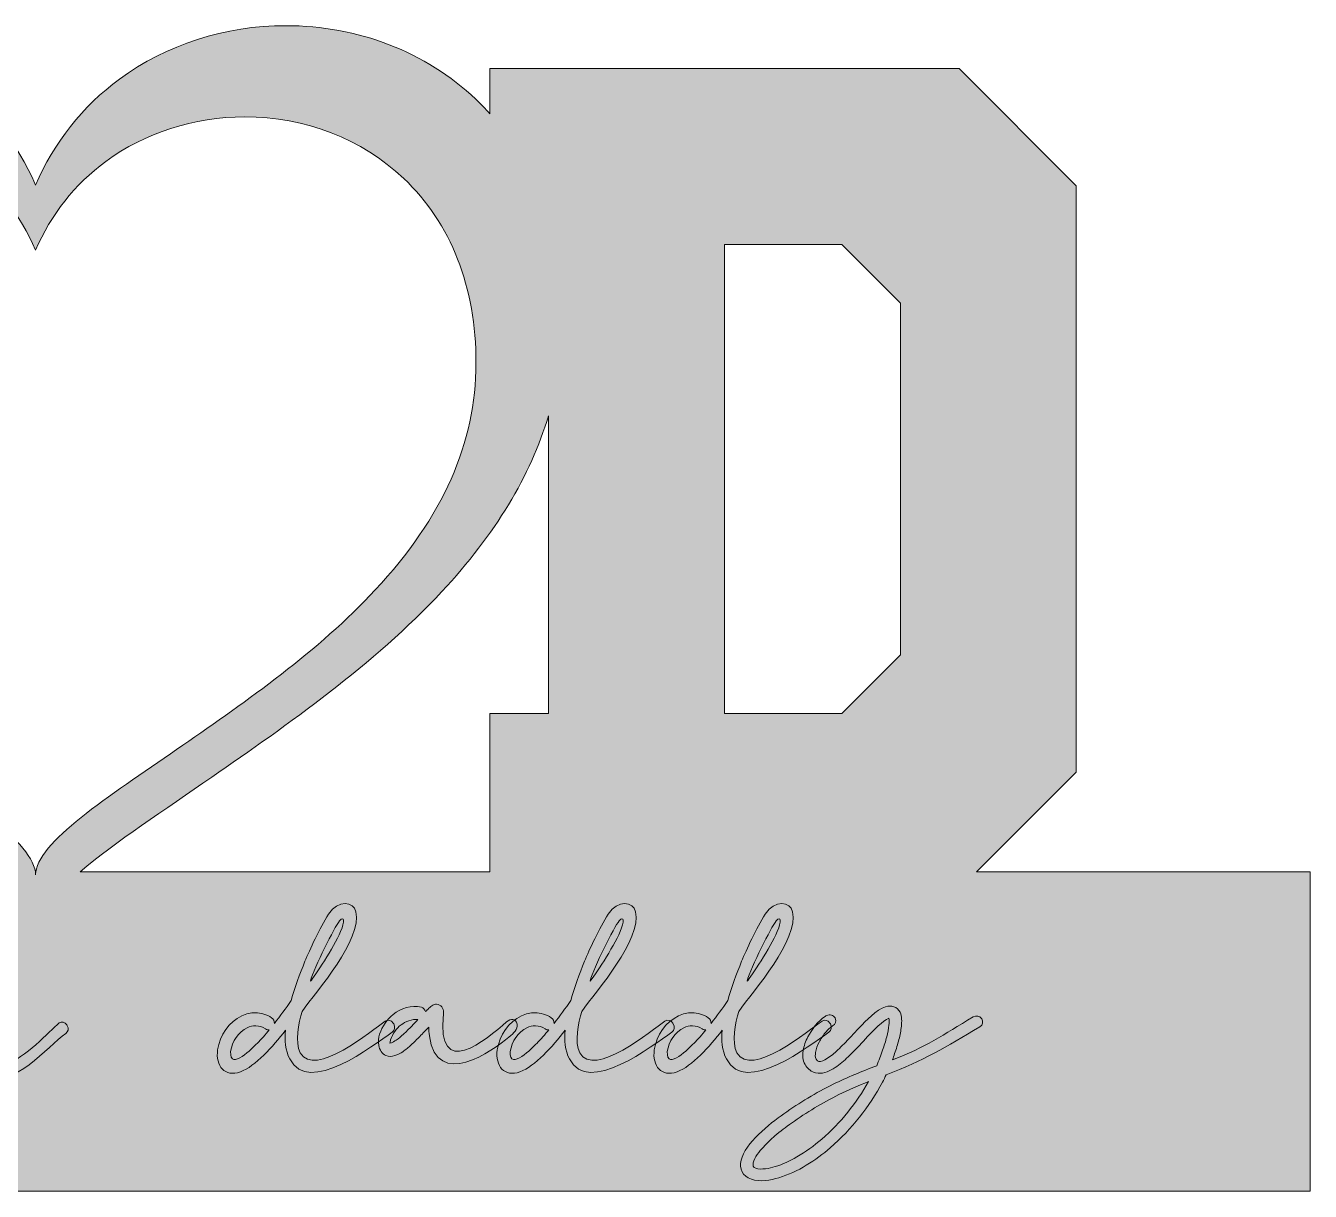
# Model space of a CAD drawing. Extents: x 11 to 989, y -722 to -278.
# Drawn here: x 500 to 989, y -721.8 to -278.2 of the extents above; entities that cross this region are included whole.
import ezdxf

# ---------------------------------------------------------------- set-up
doc = ezdxf.new("R2010")
doc.units = 0
doc.header["$MEASUREMENT"] = 0
doc.layers.add('Layer 1', color=7, linetype='Continuous', lineweight=0)

# ---------------------------------------------------------------- blocks, each defined once
blk = doc.blocks.new('Block_1')
at = {"layer": 'Layer 1', "true_color": 0x8e251d, "transparency": 33554687}
h = blk.add_hatch(color=24, dxfattribs=at)
h.dxf.hatch_style = 2
edge = h.paths.add_edge_path()
edge.add_spline(control_points=[(608.37, -641.87), (609.92, -640.1), (617.23, -629.14), (619.86, -622.94), (621.53, -619.03), (621.28, -616.79), (619.47, -618.9), (617.53, -621.18), (609.88, -636.58), (608.37, -641.87)], knot_values=[0, 0, 0, 0, 1, 1, 1, 2, 2, 2, 3, 3, 3, 3], degree=3, periodic=0)
edge = h.paths.add_edge_path()
edge.add_spline(control_points=[(592.72, -660.36), (592.24, -660.45), (591.73, -660.32), (591.3, -660.02), (590.14, -659.29), (588.93, -658.86), (587.6, -658.81), (586.44, -658.81), (585.36, -659.12), (584.33, -659.63), (580.97, -661.18), (578.57, -664.75), (578.01, -668.66), (577.58, -676.49), (586.74, -666.9), (588.07, -665.53), (589.71, -663.89), (591.25, -662.17), (592.72, -660.36)], knot_values=[0, 0, 0, 0, 1, 1, 1, 2, 2, 2, 3, 3, 3, 4, 4, 4, 5, 5, 5, 6, 6, 6, 6], degree=3, periodic=0)
edge = h.paths.add_edge_path()
edge.add_spline(control_points=[(601.02, -649.27), (602.44, -644.1), (604.29, -639.12), (606.31, -634.26), (608.07, -630.04), (611.86, -621.65), (615.3, -616.32), (618.95, -610.64), (624.85, -611.59), (625.71, -615.42), (628.12, -626.21), (610.91, -645.31), (605.19, -653.35), (603.99, -657.7), (602.35, -665.05), (604.5, -669.14), (609.79, -679.03), (632.03, -660.41), (636.89, -657.05), (637.84, -656.41), (639.21, -656.71), (639.86, -657.78), (639.86, -657.78), (640.07, -658.13), (640.07, -658.13), (640.76, -659.2), (640.5, -660.62), (639.51, -661.27), (632.07, -666.43), (607.64, -685.61), (600.5, -671.46), (598.78, -668.23), (598.57, -664.19), (598.87, -660.54), (594.05, -666.77), (587.43, -674.26), (581.71, -676.36), (575.81, -678.51), (572.2, -674.17), (573.06, -667.98), (573.83, -662.47), (577.58, -657.27), (582.26, -655.03), (583.9, -654.3), (585.62, -653.83), (587.38, -653.87), (589.62, -653.87), (591.68, -654.56), (593.62, -655.8), (594.31, -656.28), (594.7, -657.09), (594.7, -657.91), (596.89, -655.12), (599, -652.19), (601.02, -649.27)], knot_values=[0, 0, 0, 0, 1, 1, 1, 2, 2, 2, 3, 3, 3, 4, 4, 4, 5, 5, 5, 6, 6, 6, 7, 7, 7, 8, 8, 8, 9, 9, 9, 10, 10, 10, 11, 11, 11, 12, 12, 12, 13, 13, 13, 14, 14, 14, 15, 15, 15, 16, 16, 16, 17, 17, 17, 18, 18, 18, 18], degree=3, periodic=0)
h = blk.add_hatch(color=24, dxfattribs=at)
h.dxf.hatch_style = 2
edge = h.paths.add_edge_path()
edge.add_spline(control_points=[(714.81, -641.87), (716.36, -640.1), (723.67, -629.14), (726.29, -622.94), (727.97, -619.03), (727.71, -616.79), (725.91, -618.9), (723.97, -621.18), (716.31, -636.58), (714.81, -641.87)], knot_values=[0, 0, 0, 0, 1, 1, 1, 2, 2, 2, 3, 3, 3, 3], degree=3, periodic=0)
edge = h.paths.add_edge_path()
edge.add_spline(control_points=[(699.15, -660.36), (698.68, -660.45), (698.16, -660.32), (697.73, -660.02), (696.57, -659.29), (695.37, -658.86), (694.03, -658.81), (692.87, -658.81), (691.8, -659.12), (690.76, -659.63), (687.41, -661.18), (685, -664.75), (684.44, -668.66), (684.01, -676.49), (693.17, -666.9), (694.51, -665.53), (696.14, -663.89), (697.69, -662.17), (699.15, -660.36)], knot_values=[0, 0, 0, 0, 1, 1, 1, 2, 2, 2, 3, 3, 3, 4, 4, 4, 5, 5, 5, 6, 6, 6, 6], degree=3, periodic=0)
edge = h.paths.add_edge_path()
edge.add_spline(control_points=[(707.45, -649.27), (708.87, -644.1), (710.72, -639.12), (712.74, -634.26), (714.51, -630.04), (718.29, -621.65), (721.73, -616.32), (725.39, -610.64), (731.28, -611.59), (732.14, -615.42), (734.55, -626.21), (717.35, -645.31), (711.63, -653.35), (710.42, -657.7), (708.79, -665.05), (710.94, -669.14), (716.23, -679.03), (738.46, -660.41), (743.32, -657.05), (744.27, -656.41), (745.65, -656.71), (746.29, -657.78), (746.29, -657.78), (746.51, -658.13), (746.51, -658.13), (747.2, -659.2), (746.94, -660.62), (745.95, -661.27), (738.51, -666.43), (714.08, -685.61), (706.94, -671.46), (705.22, -668.23), (705, -664.19), (705.3, -660.54), (700.49, -666.77), (693.86, -674.26), (688.14, -676.36), (682.25, -678.51), (678.63, -674.17), (679.5, -667.98), (680.27, -662.47), (684.01, -657.27), (688.7, -655.03), (690.33, -654.3), (692.05, -653.83), (693.82, -653.87), (696.05, -653.87), (698.12, -654.56), (700.05, -655.8), (700.74, -656.28), (701.13, -657.09), (701.13, -657.91), (703.32, -655.12), (705.43, -652.19), (707.45, -649.27)], knot_values=[0, 0, 0, 0, 1, 1, 1, 2, 2, 2, 3, 3, 3, 4, 4, 4, 5, 5, 5, 6, 6, 6, 7, 7, 7, 8, 8, 8, 9, 9, 9, 10, 10, 10, 11, 11, 11, 12, 12, 12, 13, 13, 13, 14, 14, 14, 15, 15, 15, 16, 16, 16, 17, 17, 17, 18, 18, 18, 18], degree=3, periodic=0)
h = blk.add_hatch(color=24, dxfattribs=at)
h.dxf.hatch_style = 2
edge = h.paths.add_edge_path()
edge.add_spline(control_points=[(774.58, -641.87), (776.13, -640.1), (783.44, -629.14), (786.07, -622.94), (787.74, -619.03), (787.49, -616.79), (785.68, -618.9), (783.74, -621.18), (776.09, -636.58), (774.58, -641.87)], knot_values=[0, 0, 0, 0, 1, 1, 1, 2, 2, 2, 3, 3, 3, 3], degree=3, periodic=0)
edge = h.paths.add_edge_path()
edge.add_spline(control_points=[(758.93, -660.36), (758.45, -660.45), (757.94, -660.32), (757.51, -660.02), (756.35, -659.29), (755.14, -658.86), (753.81, -658.81), (752.65, -658.81), (751.57, -659.12), (750.54, -659.63), (747.18, -661.18), (744.78, -664.75), (744.22, -668.66), (743.79, -676.49), (752.95, -666.9), (754.28, -665.53), (755.92, -663.89), (757.46, -662.17), (758.93, -660.36)], knot_values=[0, 0, 0, 0, 1, 1, 1, 2, 2, 2, 3, 3, 3, 4, 4, 4, 5, 5, 5, 6, 6, 6, 6], degree=3, periodic=0)
edge = h.paths.add_edge_path()
edge.add_spline(control_points=[(767.23, -649.27), (768.65, -644.1), (770.5, -639.12), (772.52, -634.26), (774.28, -630.04), (778.07, -621.65), (781.51, -616.32), (785.16, -610.64), (791.06, -611.59), (791.92, -615.42), (794.33, -626.21), (777.12, -645.31), (771.4, -653.35), (770.2, -657.7), (768.56, -665.05), (770.71, -669.14), (776, -679.03), (798.24, -660.41), (803.1, -657.05), (804.05, -656.41), (805.42, -656.71), (806.07, -657.78), (806.07, -657.78), (806.28, -658.13), (806.28, -658.13), (806.97, -659.2), (806.71, -660.62), (805.72, -661.27), (798.28, -666.43), (773.85, -685.61), (766.71, -671.46), (764.99, -668.23), (764.78, -664.19), (765.08, -660.54), (760.26, -666.77), (753.64, -674.26), (747.92, -676.36), (742.02, -678.51), (738.41, -674.17), (739.27, -667.98), (740.05, -662.47), (743.79, -657.27), (748.48, -655.03), (750.11, -654.3), (751.83, -653.83), (753.59, -653.87), (755.83, -653.87), (757.89, -654.56), (759.83, -655.8), (760.52, -656.28), (760.91, -657.09), (760.91, -657.91), (763.1, -655.12), (765.21, -652.19), (767.23, -649.27)], knot_values=[0, 0, 0, 0, 1, 1, 1, 2, 2, 2, 3, 3, 3, 4, 4, 4, 5, 5, 5, 6, 6, 6, 7, 7, 7, 8, 8, 8, 9, 9, 9, 10, 10, 10, 11, 11, 11, 12, 12, 12, 13, 13, 13, 14, 14, 14, 15, 15, 15, 16, 16, 16, 17, 17, 17, 18, 18, 18, 18], degree=3, periodic=0)
h = blk.add_hatch(color=24, dxfattribs=at)
h.dxf.hatch_style = 2
edge = h.paths.add_edge_path()
edge.add_spline(control_points=[(649.31, -656.49), (647.07, -656.19), (644.49, -657.22), (642.86, -658.51), (641.09, -659.85), (639.59, -661.83), (638.9, -664.15), (638.81, -664.49), (638.69, -665.01), (638.64, -665.48), (639.42, -665.31), (640.58, -664.62), (641.01, -664.32), (642, -663.68), (642.9, -662.9), (643.76, -662.08), (644.84, -661.09), (645.91, -660.06), (646.94, -658.99), (647.72, -658.17), (648.53, -657.35), (649.31, -656.49)], knot_values=[0, 0, 0, 0, 1, 1, 1, 2, 2, 2, 3, 3, 3, 4, 4, 4, 5, 5, 5, 6, 6, 6, 7, 7, 7, 7], degree=3, periodic=0)
edge = h.paths.add_edge_path()
edge.add_spline(control_points=[(653.44, -659.33), (652.28, -660.49), (651.16, -661.7), (650.04, -662.86), (648.96, -663.98), (647.85, -665.09), (646.69, -666.13), (645.7, -667.03), (644.66, -667.93), (643.55, -668.71), (641.78, -669.87), (639.33, -671.07), (637.14, -670.13), (635.63, -669.48), (634.69, -668.02), (634.38, -666.3), (634.13, -664.88), (634.34, -663.37), (634.73, -662.08), (635.63, -658.99), (637.57, -656.36), (639.85, -654.51), (642.69, -652.19), (646.9, -650.82), (650.6, -651.8), (651.33, -652.02), (651.93, -652.66), (652.19, -653.44), (652.62, -653.01), (653.05, -652.58), (653.48, -652.15), (654.38, -651.29), (655.5, -650.26), (656.96, -650.69), (658.73, -651.24), (659.12, -652.75), (659.03, -654.17), (656.32, -680.32), (675.2, -664.11), (683.07, -657.35), (684.54, -656.11), (686.6, -655.85), (687.03, -658.21), (687.42, -660.28), (685.78, -661.57), (683.93, -663.12), (677.83, -668.32), (656.53, -683.46), (653.65, -662.64), (653.48, -661.57), (653.4, -660.45), (653.44, -659.33)], knot_values=[0, 0, 0, 0, 1, 1, 1, 2, 2, 2, 3, 3, 3, 4, 4, 4, 5, 5, 5, 6, 6, 6, 7, 7, 7, 8, 8, 8, 9, 9, 9, 10, 10, 10, 11, 11, 11, 12, 12, 12, 13, 13, 13, 14, 14, 14, 15, 15, 15, 16, 16, 16, 17, 17, 17, 17], degree=3, periodic=0)
h = blk.add_hatch(color=24, dxfattribs=at)
h.dxf.hatch_style = 2
edge = h.paths.add_edge_path()
edge.add_spline(control_points=[(820.85, -680.07), (817.03, -681.59), (813.24, -683.24), (809.54, -685.05), (803.22, -688.18), (797.2, -691.79), (791.52, -695.84), (789.33, -697.41), (787.22, -699.01), (785.2, -700.74), (783.61, -702.1), (782.1, -703.51), (780.77, -704.99), (779.3, -706.56), (777.41, -708.93), (776.94, -710.97), (776.72, -711.98), (776.77, -712.7), (777.88, -713.06), (779.91, -713.78), (783.26, -713.06), (785.24, -712.46), (788.16, -711.58), (790.92, -710.25), (793.54, -708.77), (796.94, -706.8), (800.08, -704.51), (803, -701.98), (810.27, -695.76), (816.21, -688.18), (820.85, -680.07)], knot_values=[0, 0, 0, 0, 1, 1, 1, 2, 2, 2, 3, 3, 3, 4, 4, 4, 5, 5, 5, 6, 6, 6, 7, 7, 7, 8, 8, 8, 9, 9, 9, 10, 10, 10, 10], degree=3, periodic=0)
edge = h.paths.add_edge_path()
edge.add_spline(control_points=[(827.52, -677.5), (827.09, -678.42), (826.62, -679.39), (826.14, -680.31), (821.07, -689.54), (814.44, -698.21), (806.27, -705.28), (800.77, -709.97), (793.89, -714.51), (786.7, -716.67), (783.56, -717.64), (779.43, -718.36), (776.21, -717.24), (772.81, -716.07), (771.52, -713.22), (772.29, -710.01), (773.8, -703.55), (783.09, -696.2), (788.6, -692.31), (794.53, -688.1), (800.81, -684.32), (807.39, -681.07), (812.77, -678.46), (818.27, -676.18), (823.91, -674.05), (824.72, -672.08), (825.5, -670.12), (826.19, -668.11), (826.75, -666.42), (827.31, -664.7), (827.74, -663.01), (828.08, -661.53), (828.42, -660.04), (828.55, -658.56), (828.64, -657.95), (828.72, -656.71), (828.55, -655.95), (826.27, -656.83), (822.53, -660.76), (820.94, -662.41), (820.47, -662.93), (819.99, -663.45), (819.48, -663.97), (818.83, -664.7), (818.14, -665.42), (817.46, -666.18), (815.86, -667.87), (814.19, -669.59), (812.47, -671.2), (810.92, -672.64), (809.24, -674.09), (807.39, -675.17), (805.41, -676.38), (803.09, -677.3), (800.68, -676.74), (799.09, -676.38), (797.84, -675.37), (796.98, -674.09), (796.85, -673.93), (796.77, -673.77), (796.64, -673.61), (795.73, -672), (795.61, -670.12), (795.91, -668.31), (796.21, -666.5), (796.85, -664.74), (797.71, -663.09), (799.13, -660.4), (801.63, -656.91), (804.29, -655.26), (804.51, -655.14), (804.68, -655.06), (804.9, -654.94), (805.46, -654.66), (806.1, -654.62), (806.7, -654.78), (807.31, -654.94), (807.78, -655.34), (808.08, -655.87), (808.08, -655.87), (808.12, -655.95), (808.12, -655.95), (808.72, -656.99), (808.29, -658.31), (807.13, -658.88), (807.05, -658.92), (807, -658.96), (806.92, -659), (806.1, -659.52), (805.28, -660.36), (804.64, -661.08), (803.74, -662.17), (802.92, -663.37), (802.23, -664.62), (802.19, -664.74), (802.1, -664.9), (802.01, -665.02), (801.41, -666.26), (800.85, -667.59), (800.64, -668.95), (800.51, -669.75), (800.47, -670.8), (800.85, -671.52), (800.9, -671.56), (800.94, -671.64), (800.98, -671.68), (801.15, -671.96), (801.5, -672.32), (801.89, -672.44), (802.7, -672.64), (804.12, -671.84), (804.77, -671.44), (806.36, -670.52), (807.78, -669.27), (809.11, -668.03), (810.75, -666.5), (812.34, -664.86), (813.89, -663.21), (814.57, -662.49), (815.22, -661.77), (815.91, -661.08), (816.38, -660.52), (816.85, -660), (817.37, -659.48), (819.74, -656.95), (823.86, -652.7), (827.26, -651.61), (829.54, -650.89), (831.74, -651.57), (832.81, -653.7), (833.54, -655.26), (833.5, -657.31), (833.33, -659), (833.15, -660.68), (832.81, -662.37), (832.38, -664.01), (831.91, -665.86), (831.35, -667.67), (830.75, -669.43), (830.49, -670.24), (830.19, -671), (829.93, -671.8), (842.53, -667.06), (849.11, -662.29), (860.64, -655.43), (861.71, -654.78), (863.18, -655.06), (863.87, -656.11), (863.87, -656.11), (863.91, -656.19), (863.91, -656.19), (864.6, -657.19), (864.3, -658.56), (863.22, -659.2), (850.19, -666.94), (841.76, -672.12), (827.52, -677.5)], knot_values=[0, 0, 0, 0, 1, 1, 1, 2, 2, 2, 3, 3, 3, 4, 4, 4, 5, 5, 5, 6, 6, 6, 7, 7, 7, 8, 8, 8, 9, 9, 9, 10, 10, 10, 11, 11, 11, 12, 12, 12, 13, 13, 13, 14, 14, 14, 15, 15, 15, 16, 16, 16, 17, 17, 17, 18, 18, 18, 19, 19, 19, 20, 20, 20, 21, 21, 21, 22, 22, 22, 23, 23, 23, 24, 24, 24, 25, 25, 25, 26, 26, 26, 27, 27, 27, 28, 28, 28, 29, 29, 29, 30, 30, 30, 31, 31, 31, 32, 32, 32, 33, 33, 33, 34, 34, 34, 35, 35, 35, 36, 36, 36, 37, 37, 37, 38, 38, 38, 39, 39, 39, 40, 40, 40, 41, 41, 41, 42, 42, 42, 43, 43, 43, 44, 44, 44, 45, 45, 45, 46, 46, 46, 47, 47, 47, 48, 48, 48, 49, 49, 49, 50, 50, 50, 51, 51, 51, 52, 52, 52, 52], degree=3, periodic=0)
h = blk.add_hatch(color=24, dxfattribs=at)
h.dxf.hatch_style = 2
edge = h.paths.add_edge_path()
edge.add_spline(control_points=[(481.38, -667.03), (479.49, -669.53), (477.46, -671.93), (475.23, -674), (472.82, -676.28), (469.55, -678.6), (466.11, -678.17), (463.18, -677.83), (461.55, -675.5), (461.55, -672.32), (461.51, -668.45), (463.7, -663.46), (465.08, -660.11), (465.29, -659.63), (465.51, -659.12), (465.72, -658.6), (466.15, -657.52), (467.36, -657.14), (468.35, -657.78), (468.35, -657.78), (468.65, -657.96), (468.65, -657.96), (469.16, -658.26), (469.55, -658.77), (469.72, -659.37), (469.94, -659.93), (469.94, -660.58), (469.72, -661.09), (469.51, -661.61), (469.29, -662.13), (469.08, -662.64), (468.04, -665.14), (465.89, -670.04), (465.89, -672.84), (465.94, -672.92), (465.94, -673.1), (465.94, -673.22), (465.98, -673.22), (466.02, -673.22), (466.07, -673.22), (468.17, -673.48), (470.75, -671.37), (472.26, -670), (475.1, -667.37), (477.55, -664.11), (479.87, -660.88), (480.6, -659.85), (481.34, -658.86), (482.15, -657.91), (482.67, -657.31), (483.23, -656.66), (483.87, -656.28), (484.73, -655.72), (485.72, -655.63), (486.67, -656.28), (487.62, -656.92), (488.05, -658.04), (488.09, -659.2), (488.09, -660.54), (487.57, -662.04), (487.18, -663.24), (485.25, -669.01), (484.95, -675.89), (492.26, -673.57), (499.74, -671.2), (508.86, -661.14), (512.78, -657.7), (513.68, -657.05), (514.93, -657.44), (515.62, -658.51), (515.62, -658.51), (515.79, -658.86), (515.79, -658.86), (516.48, -659.93), (516.17, -661.09), (515.27, -661.74), (508.3, -666.77), (495.01, -682.99), (485.12, -678.17), (481.42, -676.36), (480.69, -672.19), (481.16, -668.41), (481.21, -667.93), (481.29, -667.46), (481.38, -667.03)], knot_values=[0, 0, 0, 0, 1, 1, 1, 2, 2, 2, 3, 3, 3, 4, 4, 4, 5, 5, 5, 6, 6, 6, 7, 7, 7, 8, 8, 8, 9, 9, 9, 10, 10, 10, 11, 11, 11, 12, 12, 12, 13, 13, 13, 14, 14, 14, 15, 15, 15, 16, 16, 16, 17, 17, 17, 18, 18, 18, 19, 19, 19, 20, 20, 20, 21, 21, 21, 22, 22, 22, 23, 23, 23, 24, 24, 24, 25, 25, 25, 26, 26, 26, 27, 27, 27, 28, 28, 28, 28], degree=3, periodic=0)
at = {"layer": 'Layer 1'}
for points, knots in [([(601.02, -649.27), (602.44, -644.1), (604.29, -639.12), (606.31, -634.26), (608.07, -630.04), (611.86, -621.65), (615.3, -616.32), (618.95, -610.64), (624.85, -611.59), (625.71, -615.42), (628.12, -626.21), (610.91, -645.31), (605.19, -653.35), (603.99, -657.7), (602.35, -665.05), (604.5, -669.14), (609.79, -679.03), (632.03, -660.41), (636.89, -657.05), (637.84, -656.41), (639.21, -656.71), (639.86, -657.78), (639.86, -657.78), (640.07, -658.13), (640.07, -658.13), (640.76, -659.2), (640.5, -660.62), (639.51, -661.27), (632.07, -666.43), (607.64, -685.61), (600.5, -671.46), (598.78, -668.23), (598.57, -664.19), (598.87, -660.54), (594.05, -666.77), (587.43, -674.26), (581.71, -676.36), (575.81, -678.51), (572.2, -674.17), (573.06, -667.98), (573.83, -662.47), (577.58, -657.27), (582.26, -655.03), (583.9, -654.3), (585.62, -653.83), (587.38, -653.87), (589.62, -653.87), (591.68, -654.56), (593.62, -655.8), (594.31, -656.28), (594.7, -657.09), (594.7, -657.91), (596.89, -655.12), (599, -652.19), (601.02, -649.27)], [0, 0, 0, 0, 1, 1, 1, 2, 2, 2, 3, 3, 3, 4, 4, 4, 5, 5, 5, 6, 6, 6, 7, 7, 7, 8, 8, 8, 9, 9, 9, 10, 10, 10, 11, 11, 11, 12, 12, 12, 13, 13, 13, 14, 14, 14, 15, 15, 15, 16, 16, 16, 17, 17, 17, 18, 18, 18, 18]), ([(707.45, -649.27), (708.87, -644.1), (710.72, -639.12), (712.74, -634.26), (714.51, -630.04), (718.29, -621.65), (721.73, -616.32), (725.39, -610.64), (731.28, -611.59), (732.14, -615.42), (734.55, -626.21), (717.35, -645.31), (711.63, -653.35), (710.42, -657.7), (708.79, -665.05), (710.94, -669.14), (716.23, -679.03), (738.46, -660.41), (743.32, -657.05), (744.27, -656.41), (745.65, -656.71), (746.29, -657.78), (746.29, -657.78), (746.51, -658.13), (746.51, -658.13), (747.2, -659.2), (746.94, -660.62), (745.95, -661.27), (738.51, -666.43), (714.08, -685.61), (706.94, -671.46), (705.22, -668.23), (705, -664.19), (705.3, -660.54), (700.49, -666.77), (693.86, -674.26), (688.14, -676.36), (682.25, -678.51), (678.63, -674.17), (679.5, -667.98), (680.27, -662.47), (684.01, -657.27), (688.7, -655.03), (690.33, -654.3), (692.05, -653.83), (693.82, -653.87), (696.05, -653.87), (698.12, -654.56), (700.05, -655.8), (700.74, -656.28), (701.13, -657.09), (701.13, -657.91), (703.32, -655.12), (705.43, -652.19), (707.45, -649.27)], [0, 0, 0, 0, 1, 1, 1, 2, 2, 2, 3, 3, 3, 4, 4, 4, 5, 5, 5, 6, 6, 6, 7, 7, 7, 8, 8, 8, 9, 9, 9, 10, 10, 10, 11, 11, 11, 12, 12, 12, 13, 13, 13, 14, 14, 14, 15, 15, 15, 16, 16, 16, 17, 17, 17, 18, 18, 18, 18]), ([(767.23, -649.27), (768.65, -644.1), (770.5, -639.12), (772.52, -634.26), (774.28, -630.04), (778.07, -621.65), (781.51, -616.32), (785.16, -610.64), (791.06, -611.59), (791.92, -615.42), (794.33, -626.21), (777.12, -645.31), (771.4, -653.35), (770.2, -657.7), (768.56, -665.05), (770.71, -669.14), (776, -679.03), (798.24, -660.41), (803.1, -657.05), (804.05, -656.41), (805.42, -656.71), (806.07, -657.78), (806.07, -657.78), (806.28, -658.13), (806.28, -658.13), (806.97, -659.2), (806.71, -660.62), (805.72, -661.27), (798.28, -666.43), (773.85, -685.61), (766.71, -671.46), (764.99, -668.23), (764.78, -664.19), (765.08, -660.54), (760.26, -666.77), (753.64, -674.26), (747.92, -676.36), (742.02, -678.51), (738.41, -674.17), (739.27, -667.98), (740.05, -662.47), (743.79, -657.27), (748.48, -655.03), (750.11, -654.3), (751.83, -653.83), (753.59, -653.87), (755.83, -653.87), (757.89, -654.56), (759.83, -655.8), (760.52, -656.28), (760.91, -657.09), (760.91, -657.91), (763.1, -655.12), (765.21, -652.19), (767.23, -649.27)], [0, 0, 0, 0, 1, 1, 1, 2, 2, 2, 3, 3, 3, 4, 4, 4, 5, 5, 5, 6, 6, 6, 7, 7, 7, 8, 8, 8, 9, 9, 9, 10, 10, 10, 11, 11, 11, 12, 12, 12, 13, 13, 13, 14, 14, 14, 15, 15, 15, 16, 16, 16, 17, 17, 17, 18, 18, 18, 18]), ([(608.37, -641.87), (609.92, -640.1), (617.23, -629.14), (619.86, -622.94), (621.53, -619.03), (621.28, -616.79), (619.47, -618.9), (617.53, -621.18), (609.88, -636.58), (608.37, -641.87)], [0, 0, 0, 0, 1, 1, 1, 2, 2, 2, 3, 3, 3, 3]), ([(714.81, -641.87), (716.36, -640.1), (723.67, -629.14), (726.29, -622.94), (727.97, -619.03), (727.71, -616.79), (725.91, -618.9), (723.97, -621.18), (716.31, -636.58), (714.81, -641.87)], [0, 0, 0, 0, 1, 1, 1, 2, 2, 2, 3, 3, 3, 3]), ([(774.58, -641.87), (776.13, -640.1), (783.44, -629.14), (786.07, -622.94), (787.74, -619.03), (787.49, -616.79), (785.68, -618.9), (783.74, -621.18), (776.09, -636.58), (774.58, -641.87)], [0, 0, 0, 0, 1, 1, 1, 2, 2, 2, 3, 3, 3, 3]), ([(653.44, -659.33), (652.28, -660.49), (651.16, -661.7), (650.04, -662.86), (648.96, -663.98), (647.85, -665.09), (646.69, -666.13), (645.7, -667.03), (644.66, -667.93), (643.55, -668.71), (641.78, -669.87), (639.33, -671.07), (637.14, -670.13), (635.63, -669.48), (634.69, -668.02), (634.38, -666.3), (634.13, -664.88), (634.34, -663.37), (634.73, -662.08), (635.63, -658.99), (637.57, -656.36), (639.85, -654.51), (642.69, -652.19), (646.9, -650.82), (650.6, -651.8), (651.33, -652.02), (651.93, -652.66), (652.19, -653.44), (652.62, -653.01), (653.05, -652.58), (653.48, -652.15), (654.38, -651.29), (655.5, -650.26), (656.96, -650.69), (658.73, -651.24), (659.12, -652.75), (659.03, -654.17), (656.32, -680.32), (675.2, -664.11), (683.07, -657.35), (684.54, -656.11), (686.6, -655.85), (687.03, -658.21), (687.42, -660.28), (685.78, -661.57), (683.93, -663.12), (677.83, -668.32), (656.53, -683.46), (653.65, -662.64), (653.48, -661.57), (653.4, -660.45), (653.44, -659.33)], [0, 0, 0, 0, 1, 1, 1, 2, 2, 2, 3, 3, 3, 4, 4, 4, 5, 5, 5, 6, 6, 6, 7, 7, 7, 8, 8, 8, 9, 9, 9, 10, 10, 10, 11, 11, 11, 12, 12, 12, 13, 13, 13, 14, 14, 14, 15, 15, 15, 16, 16, 16, 17, 17, 17, 17]), ([(827.52, -677.5), (827.09, -678.42), (826.62, -679.39), (826.14, -680.31), (821.07, -689.54), (814.44, -698.21), (806.27, -705.28), (800.77, -709.97), (793.89, -714.51), (786.7, -716.67), (783.56, -717.64), (779.43, -718.36), (776.21, -717.24), (772.81, -716.07), (771.52, -713.22), (772.29, -710.01), (773.8, -703.55), (783.09, -696.2), (788.6, -692.31), (794.53, -688.1), (800.81, -684.32), (807.39, -681.07), (812.77, -678.46), (818.27, -676.18), (823.91, -674.05), (824.72, -672.08), (825.5, -670.12), (826.19, -668.11), (826.75, -666.42), (827.31, -664.7), (827.74, -663.01), (828.08, -661.53), (828.42, -660.04), (828.55, -658.56), (828.64, -657.95), (828.72, -656.71), (828.55, -655.95), (826.27, -656.83), (822.53, -660.76), (820.94, -662.41), (820.47, -662.93), (819.99, -663.45), (819.48, -663.97), (818.83, -664.7), (818.14, -665.42), (817.46, -666.18), (815.86, -667.87), (814.19, -669.59), (812.47, -671.2), (810.92, -672.64), (809.24, -674.09), (807.39, -675.17), (805.41, -676.38), (803.09, -677.3), (800.68, -676.74), (799.09, -676.38), (797.84, -675.37), (796.98, -674.09), (796.85, -673.93), (796.77, -673.77), (796.64, -673.61), (795.73, -672), (795.61, -670.12), (795.91, -668.31), (796.21, -666.5), (796.85, -664.74), (797.71, -663.09), (799.13, -660.4), (801.63, -656.91), (804.29, -655.26), (804.51, -655.14), (804.68, -655.06), (804.9, -654.94), (805.46, -654.66), (806.1, -654.62), (806.7, -654.78), (807.31, -654.94), (807.78, -655.34), (808.08, -655.87), (808.08, -655.87), (808.12, -655.95), (808.12, -655.95), (808.72, -656.99), (808.29, -658.31), (807.13, -658.88), (807.05, -658.92), (807, -658.96), (806.92, -659), (806.1, -659.52), (805.28, -660.36), (804.64, -661.08), (803.74, -662.17), (802.92, -663.37), (802.23, -664.62), (802.19, -664.74), (802.1, -664.9), (802.01, -665.02), (801.41, -666.26), (800.85, -667.59), (800.64, -668.95), (800.51, -669.75), (800.47, -670.8), (800.85, -671.52), (800.9, -671.56), (800.94, -671.64), (800.98, -671.68), (801.15, -671.96), (801.5, -672.32), (801.89, -672.44), (802.7, -672.64), (804.12, -671.84), (804.77, -671.44), (806.36, -670.52), (807.78, -669.27), (809.11, -668.03), (810.75, -666.5), (812.34, -664.86), (813.89, -663.21), (814.57, -662.49), (815.22, -661.77), (815.91, -661.08), (816.38, -660.52), (816.85, -660), (817.37, -659.48), (819.74, -656.95), (823.86, -652.7), (827.26, -651.61), (829.54, -650.89), (831.74, -651.57), (832.81, -653.7), (833.54, -655.26), (833.5, -657.31), (833.33, -659), (833.15, -660.68), (832.81, -662.37), (832.38, -664.01), (831.91, -665.86), (831.35, -667.67), (830.75, -669.43), (830.49, -670.24), (830.19, -671), (829.93, -671.8), (842.53, -667.06), (849.11, -662.29), (860.64, -655.43), (861.71, -654.78), (863.18, -655.06), (863.87, -656.11), (863.87, -656.11), (863.91, -656.19), (863.91, -656.19), (864.6, -657.19), (864.3, -658.56), (863.22, -659.2), (850.19, -666.94), (841.76, -672.12), (827.52, -677.5)], [0, 0, 0, 0, 1, 1, 1, 2, 2, 2, 3, 3, 3, 4, 4, 4, 5, 5, 5, 6, 6, 6, 7, 7, 7, 8, 8, 8, 9, 9, 9, 10, 10, 10, 11, 11, 11, 12, 12, 12, 13, 13, 13, 14, 14, 14, 15, 15, 15, 16, 16, 16, 17, 17, 17, 18, 18, 18, 19, 19, 19, 20, 20, 20, 21, 21, 21, 22, 22, 22, 23, 23, 23, 24, 24, 24, 25, 25, 25, 26, 26, 26, 27, 27, 27, 28, 28, 28, 29, 29, 29, 30, 30, 30, 31, 31, 31, 32, 32, 32, 33, 33, 33, 34, 34, 34, 35, 35, 35, 36, 36, 36, 37, 37, 37, 38, 38, 38, 39, 39, 39, 40, 40, 40, 41, 41, 41, 42, 42, 42, 43, 43, 43, 44, 44, 44, 45, 45, 45, 46, 46, 46, 47, 47, 47, 48, 48, 48, 49, 49, 49, 50, 50, 50, 51, 51, 51, 52, 52, 52, 52]), ([(481.38, -667.03), (479.49, -669.53), (477.46, -671.93), (475.23, -674), (472.82, -676.28), (469.55, -678.6), (466.11, -678.17), (463.18, -677.83), (461.55, -675.5), (461.55, -672.32), (461.51, -668.45), (463.7, -663.46), (465.08, -660.11), (465.29, -659.63), (465.51, -659.12), (465.72, -658.6), (466.15, -657.52), (467.36, -657.14), (468.35, -657.78), (468.35, -657.78), (468.65, -657.96), (468.65, -657.96), (469.16, -658.26), (469.55, -658.77), (469.72, -659.37), (469.94, -659.93), (469.94, -660.58), (469.72, -661.09), (469.51, -661.61), (469.29, -662.13), (469.08, -662.64), (468.04, -665.14), (465.89, -670.04), (465.89, -672.84), (465.94, -672.92), (465.94, -673.1), (465.94, -673.22), (465.98, -673.22), (466.02, -673.22), (466.07, -673.22), (468.17, -673.48), (470.75, -671.37), (472.26, -670), (475.1, -667.37), (477.55, -664.11), (479.87, -660.88), (480.6, -659.85), (481.34, -658.86), (482.15, -657.91), (482.67, -657.31), (483.23, -656.66), (483.87, -656.28), (484.73, -655.72), (485.72, -655.63), (486.67, -656.28), (487.62, -656.92), (488.05, -658.04), (488.09, -659.2), (488.09, -660.54), (487.57, -662.04), (487.18, -663.24), (485.25, -669.01), (484.95, -675.89), (492.26, -673.57), (499.74, -671.2), (508.86, -661.14), (512.78, -657.7), (513.68, -657.05), (514.93, -657.44), (515.62, -658.51), (515.62, -658.51), (515.79, -658.86), (515.79, -658.86), (516.48, -659.93), (516.17, -661.09), (515.27, -661.74), (508.3, -666.77), (495.01, -682.99), (485.12, -678.17), (481.42, -676.36), (480.69, -672.19), (481.16, -668.41), (481.21, -667.93), (481.29, -667.46), (481.38, -667.03)], [0, 0, 0, 0, 1, 1, 1, 2, 2, 2, 3, 3, 3, 4, 4, 4, 5, 5, 5, 6, 6, 6, 7, 7, 7, 8, 8, 8, 9, 9, 9, 10, 10, 10, 11, 11, 11, 12, 12, 12, 13, 13, 13, 14, 14, 14, 15, 15, 15, 16, 16, 16, 17, 17, 17, 18, 18, 18, 19, 19, 19, 20, 20, 20, 21, 21, 21, 22, 22, 22, 23, 23, 23, 24, 24, 24, 25, 25, 25, 26, 26, 26, 27, 27, 27, 28, 28, 28, 28]), ([(592.72, -660.36), (592.24, -660.45), (591.73, -660.32), (591.3, -660.02), (590.14, -659.29), (588.93, -658.86), (587.6, -658.81), (586.44, -658.81), (585.36, -659.12), (584.33, -659.63), (580.97, -661.18), (578.57, -664.75), (578.01, -668.66), (577.58, -676.49), (586.74, -666.9), (588.07, -665.53), (589.71, -663.89), (591.25, -662.17), (592.72, -660.36)], [0, 0, 0, 0, 1, 1, 1, 2, 2, 2, 3, 3, 3, 4, 4, 4, 5, 5, 5, 6, 6, 6, 6]), ([(649.31, -656.49), (647.07, -656.19), (644.49, -657.22), (642.86, -658.51), (641.09, -659.85), (639.59, -661.83), (638.9, -664.15), (638.81, -664.49), (638.69, -665.01), (638.64, -665.48), (639.42, -665.31), (640.58, -664.62), (641.01, -664.32), (642, -663.68), (642.9, -662.9), (643.76, -662.08), (644.84, -661.09), (645.91, -660.06), (646.94, -658.99), (647.72, -658.17), (648.53, -657.35), (649.31, -656.49)], [0, 0, 0, 0, 1, 1, 1, 2, 2, 2, 3, 3, 3, 4, 4, 4, 5, 5, 5, 6, 6, 6, 7, 7, 7, 7]), ([(699.15, -660.36), (698.68, -660.45), (698.16, -660.32), (697.73, -660.02), (696.57, -659.29), (695.37, -658.86), (694.03, -658.81), (692.87, -658.81), (691.8, -659.12), (690.76, -659.63), (687.41, -661.18), (685, -664.75), (684.44, -668.66), (684.01, -676.49), (693.17, -666.9), (694.51, -665.53), (696.14, -663.89), (697.69, -662.17), (699.15, -660.36)], [0, 0, 0, 0, 1, 1, 1, 2, 2, 2, 3, 3, 3, 4, 4, 4, 5, 5, 5, 6, 6, 6, 6]), ([(758.93, -660.36), (758.45, -660.45), (757.94, -660.32), (757.51, -660.02), (756.35, -659.29), (755.14, -658.86), (753.81, -658.81), (752.65, -658.81), (751.57, -659.12), (750.54, -659.63), (747.18, -661.18), (744.78, -664.75), (744.22, -668.66), (743.79, -676.49), (752.95, -666.9), (754.28, -665.53), (755.92, -663.89), (757.46, -662.17), (758.93, -660.36)], [0, 0, 0, 0, 1, 1, 1, 2, 2, 2, 3, 3, 3, 4, 4, 4, 5, 5, 5, 6, 6, 6, 6]), ([(820.85, -680.07), (817.03, -681.59), (813.24, -683.24), (809.54, -685.05), (803.22, -688.18), (797.2, -691.79), (791.52, -695.84), (789.33, -697.41), (787.22, -699.01), (785.2, -700.74), (783.61, -702.1), (782.1, -703.51), (780.77, -704.99), (779.3, -706.56), (777.41, -708.93), (776.94, -710.97), (776.72, -711.98), (776.77, -712.7), (777.88, -713.06), (779.91, -713.78), (783.26, -713.06), (785.24, -712.46), (788.16, -711.58), (790.92, -710.25), (793.54, -708.77), (796.94, -706.8), (800.08, -704.51), (803, -701.98), (810.27, -695.76), (816.21, -688.18), (820.85, -680.07)], [0, 0, 0, 0, 1, 1, 1, 2, 2, 2, 3, 3, 3, 4, 4, 4, 5, 5, 5, 6, 6, 6, 7, 7, 7, 8, 8, 8, 9, 9, 9, 10, 10, 10, 10])]:
    blk.add_open_spline(points, degree=3, knots=knots, dxfattribs=at)
blk = doc.blocks.new('Block_0')
at = {"layer": 'Layer 1', "true_color": 0xebc287, "transparency": 33554687}
h = blk.add_hatch(color=31, dxfattribs=at)
h.dxf.hatch_style = 2
edge = h.paths.add_edge_path()
edge.add_spline(control_points=[(832.97, -517.68), (832.97, -517.68), (810.61, -540.03), (810.61, -540.03), (810.61, -540.03), (765.98, -540.03), (765.98, -540.03), (765.98, -540.03), (765.98, -361.43), (765.98, -361.43), (765.98, -361.43), (810.61, -361.43), (810.61, -361.43), (810.61, -361.43), (832.97, -383.78), (832.97, -383.78), (832.97, -383.78), (832.97, -517.68), (832.97, -517.68)], knot_values=[0, 0, 0, 0, 1, 1, 1, 2, 2, 2, 3, 3, 3, 4, 4, 4, 5, 5, 5, 6, 6, 6, 6], degree=3, periodic=0)
edge = h.paths.add_edge_path()
edge.add_spline(control_points=[(698.99, -540.03), (698.99, -540.03), (676.72, -540.03), (676.72, -540.03), (676.72, -540.03), (676.72, -600.23), (676.72, -600.23), (676.72, -600.23), (520.71, -600.23), (520.71, -600.23), (534.02, -588.95), (553.18, -576.44), (570.8, -564.22), (599.65, -544.21), (632.34, -521.53), (658.41, -493.53), (678.74, -471.68), (692.18, -449.57), (698.99, -426.63), (698.99, -426.63), (698.99, -540.03), (698.99, -540.03)], knot_values=[0, 0, 0, 0, 1, 1, 1, 2, 2, 2, 3, 3, 3, 4, 4, 4, 5, 5, 5, 6, 6, 6, 7, 7, 7, 7], degree=3, periodic=0)
edge = h.paths.add_edge_path()
edge.add_spline(control_points=[(503.85, -600.23), (503.79, -600.64), (503.77, -601.04), (503.77, -601.43), (503.77, -601.04), (503.73, -600.64), (503.67, -600.23), (501.9, -587.71), (472.92, -569.52), (447.72, -552.03), (423.6, -535.31), (396.27, -516.35), (374.48, -492.93), (348.67, -465.21), (336.14, -436.97), (336.14, -406.6), (336.14, -377.65), (345.66, -353.33), (363.66, -336.28), (379.6, -321.18), (401.09, -312.87), (424.14, -312.87), (424.14, -312.87), (424.15, -312.87), (424.15, -312.87), (443.41, -312.87), (462.18, -318.9), (477.05, -329.84), (488.87, -338.54), (497.92, -350.04), (503.77, -363.61), (509.6, -350.03), (518.66, -338.54), (530.48, -329.83), (545.34, -318.89), (564.14, -312.87), (583.39, -312.87), (606.45, -312.87), (627.92, -321.18), (643.87, -336.29), (661.89, -353.34), (671.4, -377.65), (671.4, -406.6), (671.4, -436.97), (658.86, -465.21), (633.07, -492.93), (611.27, -516.35), (583.93, -535.31), (559.82, -552.03), (534.61, -569.52), (505.64, -587.71), (503.85, -600.23)], knot_values=[0, 0, 0, 0, 1, 1, 1, 2, 2, 2, 3, 3, 3, 4, 4, 4, 5, 5, 5, 6, 6, 6, 7, 7, 7, 8, 8, 8, 9, 9, 9, 10, 10, 10, 11, 11, 11, 12, 12, 12, 13, 13, 13, 14, 14, 14, 15, 15, 15, 16, 16, 16, 17, 17, 17, 17], degree=3, periodic=0)
edge = h.paths.add_edge_path()
edge.add_spline(control_points=[(285.4, -600.23), (285.4, -600.23), (323.29, -562.35), (323.29, -562.35), (323.29, -562.35), (323.29, -459.69), (323.29, -459.69), (330.11, -471.09), (338.72, -482.34), (349.12, -493.53), (375.2, -521.53), (407.89, -544.21), (436.73, -564.22), (454.35, -576.44), (473.51, -588.95), (486.82, -600.23), (486.82, -600.23), (285.4, -600.23), (285.4, -600.23)], knot_values=[0, 0, 0, 0, 1, 1, 1, 2, 2, 2, 3, 3, 3, 4, 4, 4, 5, 5, 5, 6, 6, 6, 6], degree=3, periodic=0)
edge = h.paths.add_edge_path()
edge.add_spline(control_points=[(256.38, -517.72), (256.38, -517.72), (234.02, -540.07), (234.02, -540.07), (234.02, -540.07), (189.39, -540.07), (189.39, -540.07), (189.39, -540.07), (189.39, -361.46), (189.39, -361.46), (189.39, -361.46), (234.02, -361.46), (234.02, -361.46), (234.02, -361.46), (256.38, -383.82), (256.38, -383.82), (256.38, -383.82), (256.38, -517.72), (256.38, -517.72)], knot_values=[0, 0, 0, 0, 1, 1, 1, 2, 2, 2, 3, 3, 3, 4, 4, 4, 5, 5, 5, 6, 6, 6, 6], degree=3, periodic=0)
edge = h.paths.add_edge_path()
edge.add_spline(control_points=[(861.97, -600.23), (861.97, -600.23), (899.89, -562.31), (899.89, -562.31), (899.89, -562.31), (899.89, -339.15), (899.89, -339.15), (899.89, -339.15), (855.26, -294.44), (855.26, -294.44), (855.26, -294.44), (676.72, -294.44), (676.72, -294.44), (676.72, -294.44), (676.72, -311.68), (676.72, -311.68), (675.01, -309.78), (673.21, -307.94), (671.34, -306.17), (652.27, -288.11), (626.58, -278.16), (598.99, -278.16), (575.96, -278.16), (553.49, -285.37), (535.72, -298.46), (521.58, -308.87), (510.76, -322.61), (503.77, -338.85), (496.78, -322.62), (485.96, -308.87), (471.82, -298.46), (454.04, -285.38), (431.57, -278.17), (408.54, -278.16), (408.54, -278.16), (408.53, -278.16), (408.53, -278.16), (380.95, -278.16), (355.26, -288.11), (336.18, -306.17), (328.18, -313.75), (321.59, -322.53), (316.46, -332.35), (316.46, -332.35), (278.65, -294.48), (278.65, -294.48), (278.65, -294.48), (100.11, -294.48), (100.11, -294.48), (100.11, -294.48), (100.11, -361.46), (100.11, -361.46), (100.11, -361.46), (122.4, -361.46), (122.4, -361.46), (122.4, -361.46), (122.4, -540.07), (122.4, -540.07), (122.4, -540.07), (100.11, -540.07), (100.11, -540.07), (100.11, -540.07), (100.11, -600.23), (100.11, -600.23), (100.11, -600.23), (11.04, -600.23), (11.04, -600.23), (11.04, -600.23), (11.04, -721.84), (11.04, -721.84), (11.04, -721.84), (988.96, -721.84), (988.96, -721.84), (988.96, -721.84), (988.96, -600.23), (988.96, -600.23), (988.96, -600.23), (861.97, -600.23), (861.97, -600.23)], knot_values=[0, 0, 0, 0, 1, 1, 1, 2, 2, 2, 3, 3, 3, 4, 4, 4, 5, 5, 5, 6, 6, 6, 7, 7, 7, 8, 8, 8, 9, 9, 9, 10, 10, 10, 11, 11, 11, 12, 12, 12, 13, 13, 13, 14, 14, 14, 15, 15, 15, 16, 16, 16, 17, 17, 17, 18, 18, 18, 19, 19, 19, 20, 20, 20, 21, 21, 21, 22, 22, 22, 23, 23, 23, 24, 24, 24, 25, 25, 25, 26, 26, 26, 26], degree=3, periodic=0)
at = {"layer": 'Layer 1'}
for points, knots in [([(861.97, -600.23), (861.97, -600.23), (899.89, -562.31), (899.89, -562.31), (899.89, -562.31), (899.89, -339.15), (899.89, -339.15), (899.89, -339.15), (855.26, -294.44), (855.26, -294.44), (855.26, -294.44), (676.72, -294.44), (676.72, -294.44), (676.72, -294.44), (676.72, -311.68), (676.72, -311.68), (675.01, -309.78), (673.21, -307.94), (671.34, -306.17), (652.27, -288.11), (626.58, -278.16), (598.99, -278.16), (575.96, -278.16), (553.49, -285.37), (535.72, -298.46), (521.58, -308.87), (510.76, -322.61), (503.77, -338.85), (496.78, -322.62), (485.96, -308.87), (471.82, -298.46), (454.04, -285.38), (431.57, -278.17), (408.54, -278.16), (408.54, -278.16), (408.53, -278.16), (408.53, -278.16), (380.95, -278.16), (355.26, -288.11), (336.18, -306.17), (328.18, -313.75), (321.59, -322.53), (316.46, -332.35), (316.46, -332.35), (278.65, -294.48), (278.65, -294.48), (278.65, -294.48), (100.11, -294.48), (100.11, -294.48), (100.11, -294.48), (100.11, -361.46), (100.11, -361.46), (100.11, -361.46), (122.4, -361.46), (122.4, -361.46), (122.4, -361.46), (122.4, -540.07), (122.4, -540.07), (122.4, -540.07), (100.11, -540.07), (100.11, -540.07), (100.11, -540.07), (100.11, -600.23), (100.11, -600.23), (100.11, -600.23), (11.04, -600.23), (11.04, -600.23), (11.04, -600.23), (11.04, -721.84), (11.04, -721.84), (11.04, -721.84), (988.96, -721.84), (988.96, -721.84), (988.96, -721.84), (988.96, -600.23), (988.96, -600.23), (988.96, -600.23), (861.97, -600.23), (861.97, -600.23)], [0, 0, 0, 0, 1, 1, 1, 2, 2, 2, 3, 3, 3, 4, 4, 4, 5, 5, 5, 6, 6, 6, 7, 7, 7, 8, 8, 8, 9, 9, 9, 10, 10, 10, 11, 11, 11, 12, 12, 12, 13, 13, 13, 14, 14, 14, 15, 15, 15, 16, 16, 16, 17, 17, 17, 18, 18, 18, 19, 19, 19, 20, 20, 20, 21, 21, 21, 22, 22, 22, 23, 23, 23, 24, 24, 24, 25, 25, 25, 26, 26, 26, 26]), ([(503.85, -600.23), (503.79, -600.64), (503.77, -601.04), (503.77, -601.43), (503.77, -601.04), (503.73, -600.64), (503.67, -600.23), (501.9, -587.71), (472.92, -569.52), (447.72, -552.03), (423.6, -535.31), (396.27, -516.35), (374.48, -492.93), (348.67, -465.21), (336.14, -436.97), (336.14, -406.6), (336.14, -377.65), (345.66, -353.33), (363.66, -336.28), (379.6, -321.18), (401.09, -312.87), (424.14, -312.87), (424.14, -312.87), (424.15, -312.87), (424.15, -312.87), (443.41, -312.87), (462.18, -318.9), (477.05, -329.84), (488.87, -338.54), (497.92, -350.04), (503.77, -363.61), (509.6, -350.03), (518.66, -338.54), (530.48, -329.83), (545.34, -318.89), (564.14, -312.87), (583.39, -312.87), (606.45, -312.87), (627.92, -321.18), (643.87, -336.29), (661.89, -353.34), (671.4, -377.65), (671.4, -406.6), (671.4, -436.97), (658.86, -465.21), (633.07, -492.93), (611.27, -516.35), (583.93, -535.31), (559.82, -552.03), (534.61, -569.52), (505.64, -587.71), (503.85, -600.23)], [0, 0, 0, 0, 1, 1, 1, 2, 2, 2, 3, 3, 3, 4, 4, 4, 5, 5, 5, 6, 6, 6, 7, 7, 7, 8, 8, 8, 9, 9, 9, 10, 10, 10, 11, 11, 11, 12, 12, 12, 13, 13, 13, 14, 14, 14, 15, 15, 15, 16, 16, 16, 17, 17, 17, 17]), ([(832.97, -517.68), (832.97, -517.68), (810.61, -540.03), (810.61, -540.03), (810.61, -540.03), (765.98, -540.03), (765.98, -540.03), (765.98, -540.03), (765.98, -361.43), (765.98, -361.43), (765.98, -361.43), (810.61, -361.43), (810.61, -361.43), (810.61, -361.43), (832.97, -383.78), (832.97, -383.78), (832.97, -383.78), (832.97, -517.68), (832.97, -517.68)], [0, 0, 0, 0, 1, 1, 1, 2, 2, 2, 3, 3, 3, 4, 4, 4, 5, 5, 5, 6, 6, 6, 6]), ([(698.99, -540.03), (698.99, -540.03), (676.72, -540.03), (676.72, -540.03), (676.72, -540.03), (676.72, -600.23), (676.72, -600.23), (676.72, -600.23), (520.71, -600.23), (520.71, -600.23), (534.02, -588.95), (553.18, -576.44), (570.8, -564.22), (599.65, -544.21), (632.34, -521.53), (658.41, -493.53), (678.74, -471.68), (692.18, -449.57), (698.99, -426.63), (698.99, -426.63), (698.99, -540.03), (698.99, -540.03)], [0, 0, 0, 0, 1, 1, 1, 2, 2, 2, 3, 3, 3, 4, 4, 4, 5, 5, 5, 6, 6, 6, 7, 7, 7, 7])]:
    blk.add_open_spline(points, degree=3, knots=knots, dxfattribs=at)
blk.add_blockref('Block_1', (0, 0), dxfattribs=at)

msp = doc.modelspace()

# ---------------------------------------------------------------- block references
at = {"layer": 'Layer 1'}
msp.add_blockref('Block_0', (0, 0), dxfattribs=at)

doc.saveas('drawing.dxf')
